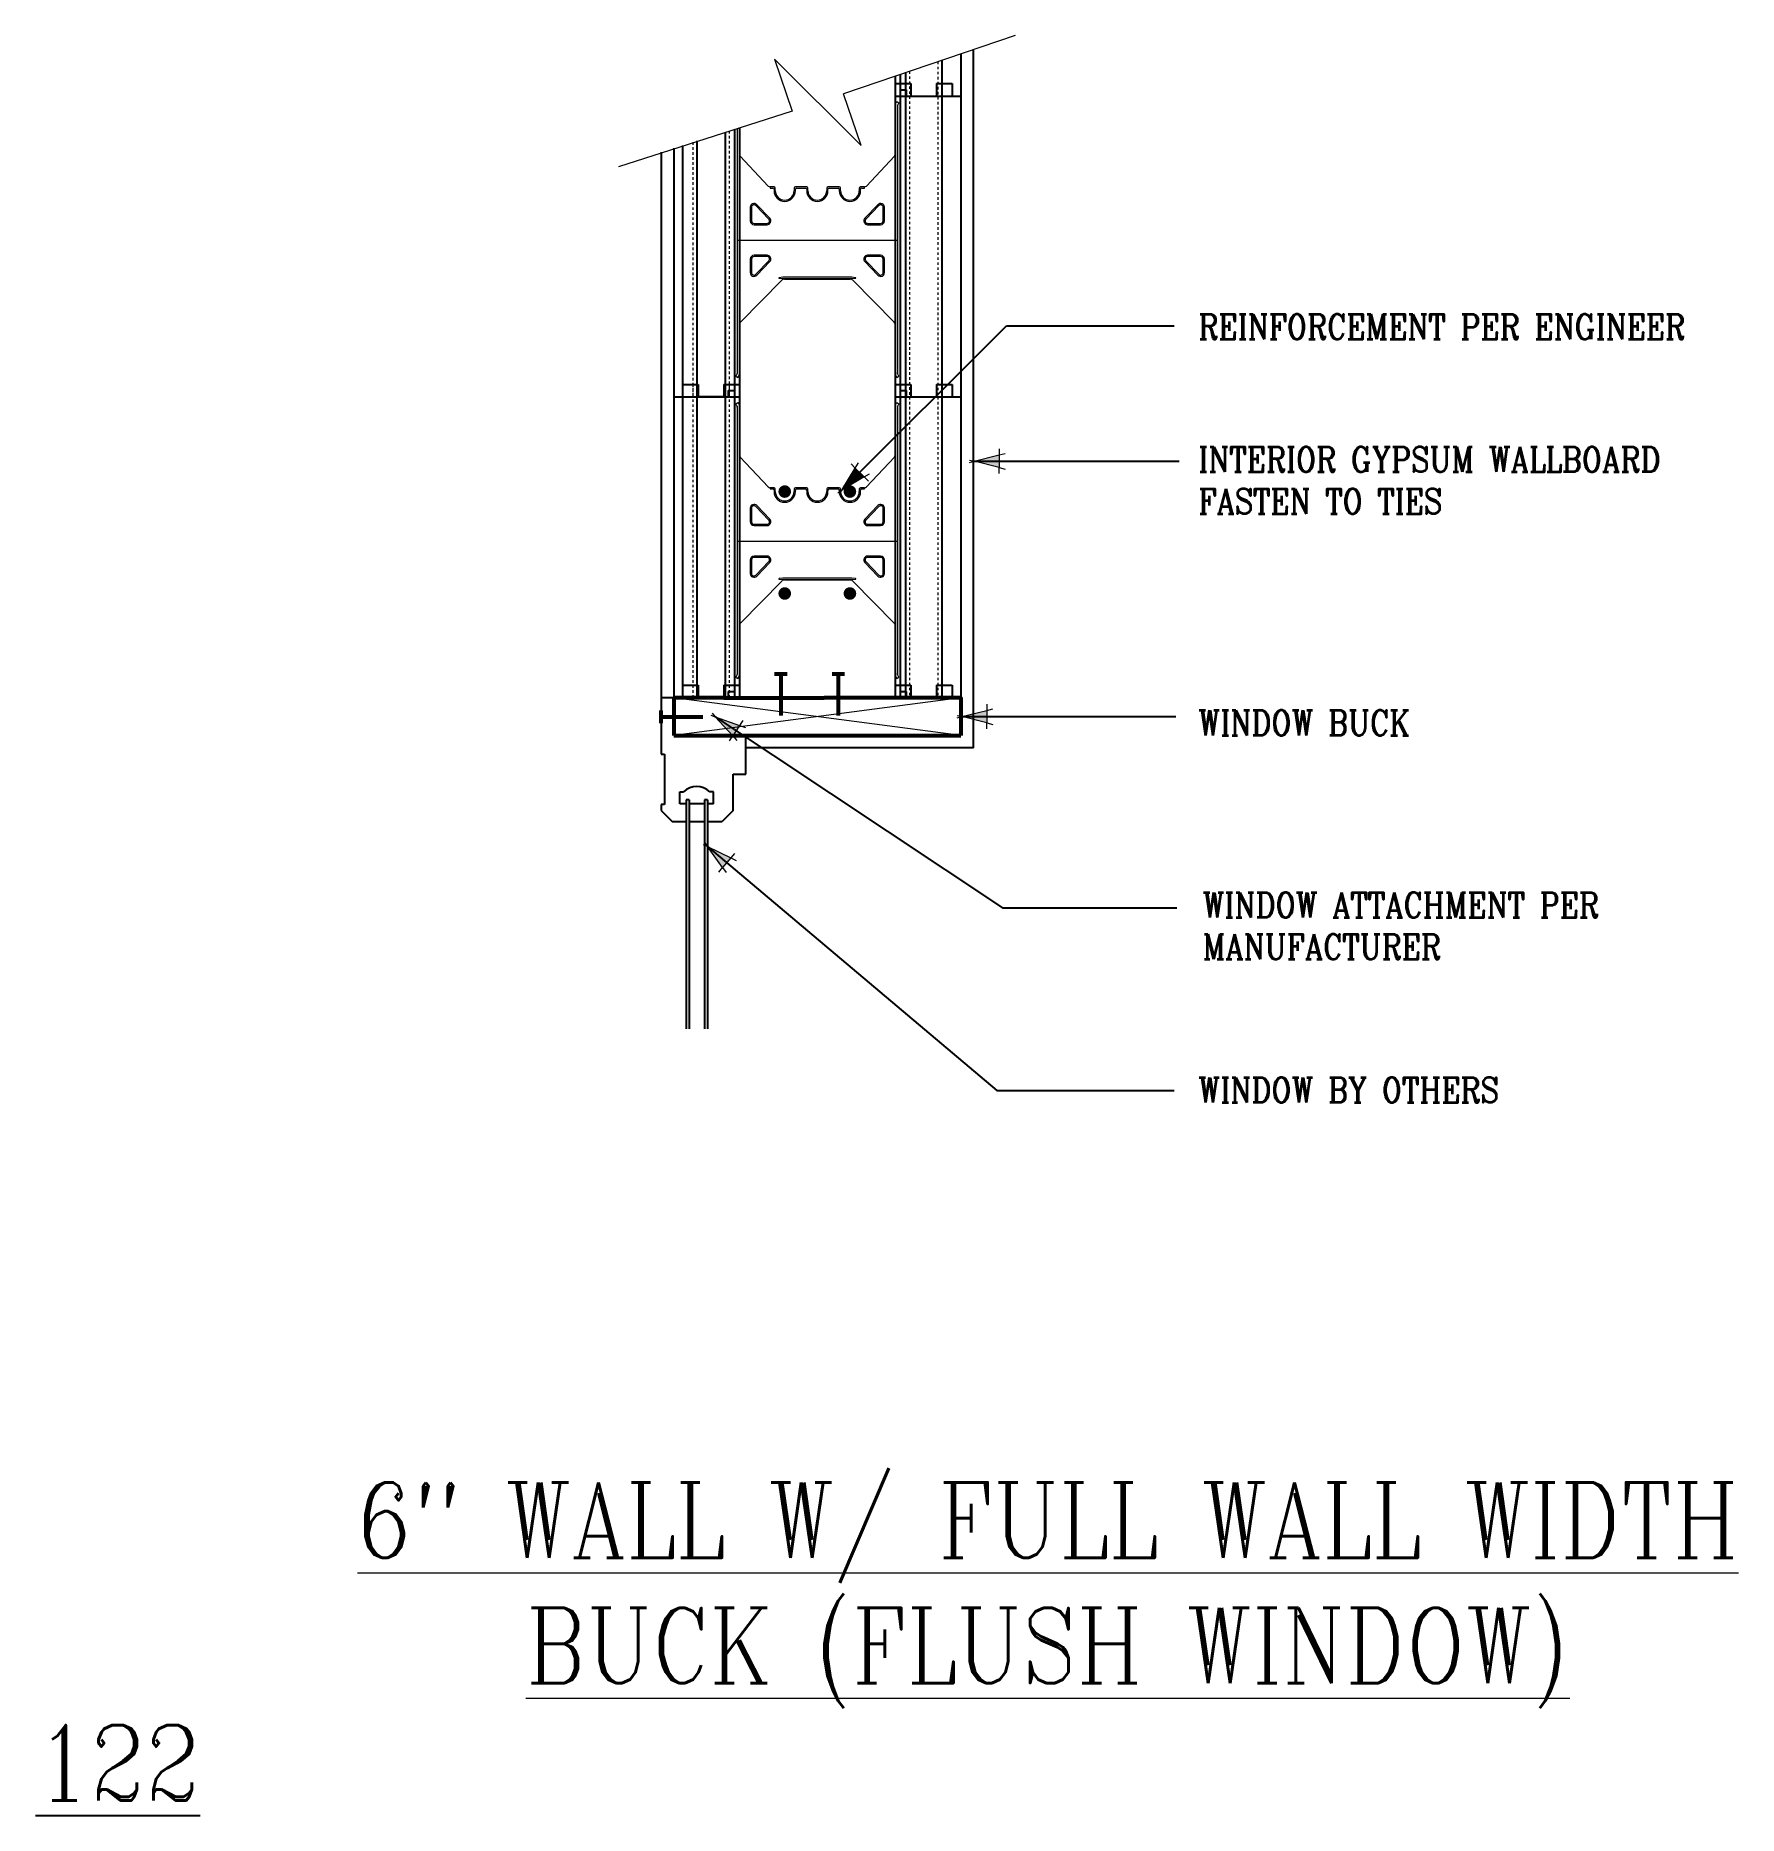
# Model space of a CAD drawing. Header units: inches. Extents: x -70.7 to -2.8, y 20.8 to 91.8.
import ezdxf

# ---------------------------------------------------------------- set-up
doc = ezdxf.new("R2010")
doc.units = ezdxf.units.IN
doc.header["$MEASUREMENT"] = 0
doc.linetypes.add('DASHED2', pattern=[0.375, 0.25, -0.125])
doc.linetypes.add('HIDDEN', pattern=[0.375, 0.25, -0.125])
doc.layers.get('Defpoints').update_dxf_attribs({"color": 252})
for name, color, linetype, lineweight in [('A2 Hatch', 8, 'Continuous', 9), ('A5 heavy', 5, 'Continuous', 53), ('DETAILS', 7, 'Continuous', 13), ('DIM', 3, 'Continuous', 13)]:
    doc.layers.add(name, color=color, linetype=linetype, lineweight=lineweight)
doc.styles.add('ARCTEXT', font='arctext.shx', dxfattribs={"width": 0.85})
doc.styles.add('RomanC', font='romanc.shx', dxfattribs={"width": 0.85, "height": 5})
doc.dimstyles.new('ARCTEXT 1-1', dxfattribs={"dimscale": 0, "dimtxt": 1, "dimasz": 1, "dimexe": 0.1875, "dimexo": 1, "dimgap": 0.5, "dimtad": 1, "dimdec": 4, "dimzin": 3, "dimdsep": 46, "dimlunit": 4, "dimtxsty": 'ARCTEXT', "dimblk": 'ARCHTICK', "dimcen": 1, "dimclrd": 256, "dimclre": 256, "dimclrt": 256, "dimadec": 0, "dimazin": 0, "dimtfac": 1, "dimtdec": 4, "dimtofl": 0, "dimtmove": 2, "dimatfit": 3, "dimldrblk": 'arrow', "dimfxl": 0, "dimtolj": 1, "dimtzin": 0, "dimarcsym": 0})

# ---------------------------------------------------------------- blocks, each defined once
blk = doc.blocks.new('_ArchTick')
at = {"color": 0, "linetype": 'ByBlock', "const_width": 0.15}
blk.add_lwpolyline([(-0.5, -0.5), (0.5, 0.5)], dxfattribs=at)
blk = doc.blocks.new('arrow')
at = {"layer": 'DIM'}
blk.add_hatch(color=253, dxfattribs=at).paths.add_polyline_path([(-2, 0.5), (-2, -0.5), (0, 0)])
at = {"layer": 'DIM', "lineweight": 9}
for points in [[(-2, 0.98), (-2, 0.5), (-2.47, 0.62)], [(0.37, 0.09), (0, 0)], [(0.37, -0.09), (0, 0)], [(-2, -0.98), (-2, -0.5), (-2.47, -0.62)]]:
    blk.add_lwpolyline(points, dxfattribs=at)
at = {"layer": 'DIM', "lineweight": 15}
blk.add_lwpolyline([(0, 0), (-2, -0.5), (-2, 0.5), (0, 0)], dxfattribs=at)

msp = doc.modelspace()

# ---------------------------------------------------------------- linework, layer by layer
at = {"color": 1}
for p, q in [((-33.794, 91.029), (-33.794, 77.35)), ((-36.219, 90.207), (-36.219, 77.35)), ((-36.004, 90.28), (-36.004, 77.35)), ((-34.559, 90.77), (-34.559, 77.35)), ((-36.419, 90.139), (-36.419, 77.35)), ((-36.419, 89.85), (-35.794, 89.85)), ((-36.419, 89.85), (-36.419, 89.35)), ((-36.419, 89.85), (-35.794, 89.85)), ((-36.419, 89.85), (-36.419, 89.35)), ((-36.219, 89.6), (-35.969, 89.6)), ((-36.219, 89.6), (-35.969, 89.6)), ((-35.969, 89.6), (-35.969, 89.35)), ((-35.969, 89.6), (-35.969, 89.35)), ((-35.794, 89.85), (-35.794, 89.35)), ((-35.794, 89.85), (-35.794, 89.35)), ((-34.769, 89.85), (-34.769, 89.35)), ((-34.769, 89.85), (-34.144, 89.85)), ((-34.769, 89.85), (-34.769, 89.35)), ((-34.769, 89.85), (-34.144, 89.85)), ((-34.144, 89.85), (-34.144, 89.35)), ((-34.144, 89.85), (-34.144, 89.35)), ((-36.419, 89.35), (-36.219, 89.35)), ((-36.419, 89.35), (-33.794, 89.35)), ((-36.419, 89.35), (-36.219, 89.35)), ((-36.419, 89.35), (-33.794, 89.35)), ((-36.004, 89.35), (-33.794, 89.35)), ((-36.004, 89.35), (-33.794, 89.35)), ((-42.819, 88.029), (-42.819, 77.35)), ((-42.619, 88.091), (-42.619, 77.35)), ((-44.894, 87.379), (-44.894, 77.35)), ((-44.319, 87.559), (-44.319, 77.35)), ((-43.194, 87.911), (-43.194, 77.35)), ((-45.244, 87.27), (-45.244, 77.35)), ((-44.894, 77.851), (-44.269, 77.851)), ((-44.894, 77.85), (-44.269, 77.85)), ((-44.894, 77.85), (-44.894, 65.35)), ((-44.894, 77.85), (-44.269, 77.85)), ((-44.894, 77.85), (-44.269, 77.85)), ((-44.319, 77.85), (-44.319, 65.35)), ((-44.269, 77.851), (-44.269, 77.351)), ((-44.269, 77.85), (-44.269, 77.35)), ((-44.269, 77.85), (-44.269, 77.35)), ((-44.269, 77.85), (-44.269, 77.35)), ((-43.244, 77.851), (-43.244, 77.351)), ((-43.244, 77.851), (-42.619, 77.851)), ((-43.244, 77.85), (-43.244, 77.35)), ((-43.244, 77.85), (-42.619, 77.85)), ((-43.244, 77.85), (-43.244, 77.35)), ((-43.244, 77.85), (-42.619, 77.85)), ((-43.244, 77.85), (-43.244, 77.35)), ((-43.244, 77.85), (-42.619, 77.85)), ((-43.194, 77.85), (-43.194, 65.35)), ((-43.069, 77.601), (-43.069, 77.351)), ((-43.069, 77.601), (-42.819, 77.601)), ((-43.069, 77.6), (-43.069, 77.35)), ((-43.069, 77.6), (-42.819, 77.6)), ((-43.069, 77.6), (-43.069, 77.35)), ((-43.069, 77.6), (-42.819, 77.6)), ((-43.069, 77.6), (-43.069, 77.35)), ((-43.069, 77.6), (-42.819, 77.6)), ((-42.819, 77.6), (-42.819, 65.35)), ((-42.619, 77.851), (-42.619, 77.351)), ((-42.619, 77.85), (-42.619, 65.35)), ((-42.619, 77.85), (-42.619, 77.35)), ((-42.619, 77.85), (-42.619, 77.35)), ((-42.619, 77.85), (-42.619, 77.35)), ((-36.419, 77.851), (-35.794, 77.851)), ((-36.419, 77.851), (-36.419, 77.351)), ((-36.419, 77.85), (-36.419, 65.35)), ((-36.419, 77.85), (-35.794, 77.85)), ((-36.419, 77.85), (-36.419, 77.35)), ((-36.419, 77.85), (-35.794, 77.85)), ((-36.419, 77.85), (-36.419, 77.35)), ((-36.419, 77.85), (-35.794, 77.85)), ((-36.419, 77.85), (-36.419, 77.35)), ((-36.219, 77.601), (-35.969, 77.601)), ((-36.219, 77.6), (-36.219, 65.35)), ((-36.219, 77.6), (-35.969, 77.6)), ((-35.969, 77.601), (-35.969, 77.351)), ((-35.969, 77.6), (-35.969, 77.35)), ((-35.794, 77.851), (-35.794, 77.351)), ((-35.794, 77.85), (-35.794, 77.35)), ((-35.794, 77.85), (-35.794, 77.35)), ((-35.794, 77.85), (-35.794, 77.35)), ((-34.769, 77.851), (-34.769, 77.351)), ((-34.769, 77.851), (-34.144, 77.851)), ((-34.769, 77.85), (-34.769, 77.35)), ((-34.769, 77.85), (-34.144, 77.85)), ((-34.769, 77.85), (-34.769, 77.35)), ((-34.769, 77.85), (-34.144, 77.85)), ((-34.769, 77.85), (-34.769, 77.35)), ((-34.769, 77.85), (-34.144, 77.85)), ((-34.144, 77.851), (-34.144, 77.351)), ((-34.144, 77.85), (-34.144, 77.35)), ((-34.144, 77.85), (-34.144, 77.35)), ((-34.144, 77.85), (-34.144, 77.35)), ((-45.244, 77.351), (-43.069, 77.351)), ((-45.244, 77.351), (-42.619, 77.351)), ((-45.244, 77.35), (-42.619, 77.35)), ((-45.244, 77.35), (-43.069, 77.35)), ((-45.244, 77.35), (-45.244, 65.35)), ((-45.244, 77.35), (-43.069, 77.35)), ((-45.244, 77.35), (-42.619, 77.35)), ((-45.244, 77.35), (-42.619, 77.35)), ((-45.244, 77.35), (-43.069, 77.35)), ((-43.194, 77.351), (-44.319, 77.351)), ((-43.194, 77.35), (-44.319, 77.35)), ((-43.194, 77.35), (-44.319, 77.35)), ((-43.194, 77.35), (-44.319, 77.35)), ((-42.819, 77.351), (-42.619, 77.351)), ((-42.819, 77.35), (-42.619, 77.35)), ((-42.819, 77.35), (-42.619, 77.35)), ((-42.819, 77.35), (-42.619, 77.35)), ((-36.419, 77.351), (-36.219, 77.351)), ((-36.419, 77.351), (-33.794, 77.351)), ((-36.419, 77.35), (-36.219, 77.35)), ((-36.419, 77.35), (-33.794, 77.35)), ((-36.004, 77.351), (-33.794, 77.351)), ((-36.004, 77.35), (-33.794, 77.35)), ((-36.004, 77.35), (-36.004, 65.35)), ((-34.559, 77.35), (-34.559, 65.35)), ((-33.794, 77.35), (-33.794, 65.35)), ((-45.244, 65.351), (-43.069, 65.351)), ((-45.244, 65.351), (-42.619, 65.351)), ((-45.244, 65.35), (-43.244, 65.35)), ((-45.244, 65.35), (-42.619, 65.35)), ((-45.244, 65.35), (-43.069, 65.35)), ((-45.244, 65.35), (-43.069, 65.35)), ((-45.244, 65.35), (-42.619, 65.35)), ((-45.244, 65.35), (-42.619, 65.35)), ((-45.244, 65.35), (-43.069, 65.35)), ((-44.894, 65.851), (-44.269, 65.851)), ((-44.894, 65.85), (-44.269, 65.85)), ((-43.194, 65.351), (-44.319, 65.351)), ((-43.194, 65.35), (-44.319, 65.35)), ((-43.194, 65.35), (-44.319, 65.35)), ((-43.194, 65.35), (-44.319, 65.35)), ((-44.269, 65.851), (-44.269, 65.351)), ((-44.269, 65.85), (-44.269, 65.35)), ((-43.244, 65.851), (-43.244, 65.351)), ((-43.244, 65.851), (-42.619, 65.851)), ((-43.244, 65.85), (-43.244, 65.35)), ((-43.244, 65.85), (-42.619, 65.85)), ((-43.069, 65.601), (-43.069, 65.351)), ((-43.069, 65.601), (-42.819, 65.601)), ((-43.069, 65.6), (-43.069, 65.35)), ((-43.069, 65.6), (-42.819, 65.6)), ((-42.819, 65.351), (-42.619, 65.351)), ((-42.819, 65.35), (-42.619, 65.35)), ((-42.819, 65.35), (-42.619, 65.35)), ((-42.819, 65.35), (-42.619, 65.35)), ((-42.619, 65.851), (-42.619, 65.351)), ((-42.619, 65.85), (-42.619, 65.35)), ((-39.244, 65.35), (-33.794, 65.35)), ((-36.419, 65.851), (-35.794, 65.851)), ((-36.419, 65.851), (-36.419, 65.351)), ((-36.419, 65.85), (-35.794, 65.85)), ((-36.419, 65.85), (-36.419, 65.35)), ((-36.419, 65.351), (-36.219, 65.351)), ((-36.419, 65.351), (-33.794, 65.351)), ((-36.419, 65.35), (-36.219, 65.35)), ((-36.419, 65.35), (-33.794, 65.35)), ((-36.219, 65.601), (-35.969, 65.601)), ((-36.219, 65.6), (-35.969, 65.6)), ((-36.004, 65.351), (-33.794, 65.351)), ((-36.004, 65.35), (-33.794, 65.35)), ((-35.969, 65.601), (-35.969, 65.351)), ((-35.969, 65.6), (-35.969, 65.35)), ((-35.794, 65.851), (-35.794, 65.351)), ((-35.794, 65.85), (-35.794, 65.35)), ((-34.769, 65.851), (-34.769, 65.351)), ((-34.769, 65.851), (-34.144, 65.851)), ((-34.769, 65.85), (-34.769, 65.35)), ((-34.769, 65.85), (-34.144, 65.85)), ((-34.144, 65.851), (-34.144, 65.351)), ((-34.144, 65.85), (-34.144, 65.35))]:
    msp.add_line(p, q, dxfattribs=at)
at = {"ltscale": 0.15}
for p, q in [((-33.294, 63.35), (-33.294, 91.197)), ((-45.744, 87.113), (-45.744, 63.35)), ((-44.269, 77.351), (-43.244, 77.351)), ((-44.269, 77.35), (-43.244, 77.35)), ((-44.269, 77.35), (-43.244, 77.35)), ((-44.269, 77.35), (-43.244, 77.35)), ((-45.244, 65.35), (-45.744, 65.35)), ((-44.269, 65.351), (-43.244, 65.351)), ((-44.269, 65.35), (-43.244, 65.35)), ((-44.269, 65.35), (-43.244, 65.35)), ((-44.269, 65.35), (-43.244, 65.35)), ((-45.744, 63.35), (-45.744, 63.1)), ((-42.374, 62.3), (-42.374, 63.85)), ((-33.294, 63.35), (-42.374, 63.35)), ((-45.744, 63.1), (-45.619, 63.1)), ((-45.619, 63.1), (-45.619, 61.1)), ((-42.874, 60.85), (-42.874, 62.3)), ((-42.874, 62.3), (-42.374, 62.3)), ((-45.619, 61.1), (-45.744, 61.1)), ((-45.744, 61.1), (-45.744, 60.85)), ((-45, 61.115), (-45, 61.597)), ((-45, 61.597), (-44.854, 61.597)), ((-44.753, 61.115), (-45, 61.115)), ((-44.753, 61.276), (-44.753, 52.149)), ((-44.628, 61.276), (-44.753, 61.276)), ((-44.628, 61.276), (-44.628, 52.149)), ((-44.023, 61.115), (-44.628, 61.115)), ((-44.023, 61.276), (-44.023, 52.149)), ((-43.898, 61.276), (-44.023, 61.276)), ((-43.898, 61.276), (-43.898, 52.149)), ((-43.663, 61.115), (-43.898, 61.115)), ((-43.663, 61.597), (-43.809, 61.597)), ((-43.663, 61.115), (-43.663, 61.597)), ((-45.744, 60.85), (-45.309, 60.416)), ((-45.309, 60.416), (-44.753, 60.416)), ((-44.628, 60.416), (-44.023, 60.416)), ((-43.898, 60.416), (-43.309, 60.416)), ((-42.874, 60.85), (-43.309, 60.416))]:
    msp.add_line(p, q, dxfattribs=at)
at = {"color": 1, "linetype": 'HIDDEN', "ltscale": 0.02}
for p, q in [((-36.419, 89.85), (-35.794, 89.85)), ((-36.419, 89.85), (-35.794, 89.85)), ((-36.219, 89.6), (-36.219, 89.35)), ((-36.219, 89.6), (-35.969, 89.6)), ((-36.219, 89.6), (-36.219, 89.35)), ((-36.219, 89.6), (-35.969, 89.6)), ((-35.969, 89.6), (-35.969, 89.35)), ((-35.969, 89.6), (-35.969, 89.35)), ((-35.794, 89.85), (-35.794, 89.35)), ((-35.794, 89.85), (-35.794, 89.35)), ((-34.769, 89.85), (-34.769, 89.35)), ((-34.769, 89.85), (-34.144, 89.85)), ((-34.769, 89.85), (-34.769, 89.35)), ((-34.769, 89.85), (-34.144, 89.85)), ((-34.144, 89.85), (-34.144, 89.35)), ((-34.144, 89.85), (-34.144, 89.35)), ((-44.894, 77.851), (-44.269, 77.851)), ((-44.894, 77.851), (-44.894, 77.351)), ((-44.894, 77.85), (-44.269, 77.85)), ((-44.894, 77.85), (-44.894, 77.35)), ((-44.894, 77.85), (-44.269, 77.85)), ((-44.894, 77.85), (-44.894, 77.35)), ((-44.894, 77.85), (-44.269, 77.85)), ((-44.894, 77.85), (-44.894, 77.35)), ((-44.269, 77.851), (-44.269, 77.351)), ((-44.269, 77.85), (-44.269, 77.35)), ((-44.269, 77.85), (-44.269, 77.35)), ((-44.269, 77.85), (-44.269, 77.35)), ((-43.244, 77.851), (-43.244, 77.351)), ((-43.244, 77.851), (-42.619, 77.851)), ((-43.244, 77.85), (-43.244, 77.35)), ((-43.244, 77.85), (-42.619, 77.85)), ((-43.244, 77.85), (-43.244, 77.35)), ((-43.244, 77.85), (-42.619, 77.85)), ((-43.244, 77.85), (-43.244, 77.35)), ((-43.244, 77.85), (-42.619, 77.85)), ((-36.419, 77.851), (-35.794, 77.851)), ((-36.419, 77.85), (-35.794, 77.85)), ((-36.419, 77.85), (-35.794, 77.85)), ((-36.419, 77.85), (-35.794, 77.85)), ((-36.219, 77.601), (-36.219, 77.351)), ((-36.219, 77.601), (-35.969, 77.601)), ((-36.219, 77.6), (-36.219, 77.35)), ((-36.219, 77.6), (-35.969, 77.6)), ((-35.969, 77.601), (-35.969, 77.351)), ((-35.969, 77.6), (-35.969, 77.35)), ((-35.794, 77.851), (-35.794, 77.351)), ((-35.794, 77.85), (-35.794, 77.35)), ((-35.794, 77.85), (-35.794, 77.35)), ((-35.794, 77.85), (-35.794, 77.35)), ((-34.769, 77.851), (-34.769, 77.351)), ((-34.769, 77.851), (-34.144, 77.851)), ((-34.769, 77.85), (-34.769, 77.35)), ((-34.769, 77.85), (-34.144, 77.85)), ((-34.769, 77.85), (-34.769, 77.35)), ((-34.769, 77.85), (-34.144, 77.85)), ((-34.769, 77.85), (-34.769, 77.35)), ((-34.769, 77.85), (-34.144, 77.85)), ((-34.144, 77.851), (-34.144, 77.351)), ((-34.144, 77.85), (-34.144, 77.35)), ((-34.144, 77.85), (-34.144, 77.35)), ((-34.144, 77.85), (-34.144, 77.35)), ((-44.894, 65.851), (-44.269, 65.851)), ((-44.894, 65.851), (-44.894, 65.351)), ((-44.894, 65.85), (-44.269, 65.85)), ((-44.894, 65.85), (-44.894, 65.35)), ((-44.269, 65.851), (-44.269, 65.351)), ((-44.269, 65.85), (-44.269, 65.35)), ((-43.244, 65.851), (-43.244, 65.351)), ((-43.244, 65.851), (-42.619, 65.851)), ((-43.244, 65.85), (-43.244, 65.35)), ((-43.244, 65.85), (-42.619, 65.85)), ((-36.419, 65.851), (-35.794, 65.851)), ((-36.419, 65.85), (-35.794, 65.85)), ((-36.219, 65.601), (-36.219, 65.351)), ((-36.219, 65.601), (-35.969, 65.601)), ((-36.219, 65.6), (-36.219, 65.35)), ((-36.219, 65.6), (-35.969, 65.6)), ((-35.969, 65.601), (-35.969, 65.351)), ((-35.969, 65.6), (-35.969, 65.35)), ((-35.794, 65.851), (-35.794, 65.351)), ((-35.794, 65.85), (-35.794, 65.35)), ((-34.769, 65.851), (-34.769, 65.351)), ((-34.769, 65.851), (-34.144, 65.851)), ((-34.769, 65.85), (-34.769, 65.35)), ((-34.769, 65.85), (-34.144, 65.85)), ((-34.144, 65.851), (-34.144, 65.351)), ((-34.144, 65.85), (-34.144, 65.35))]:
    msp.add_line(p, q, dxfattribs=at)
at = {"ltscale": 0.15, "const_width": 0.25}
for points in [[(-40.944, 73.575, 1), (-40.694, 73.575, 1)], [(-38.344, 73.575, 1), (-38.094, 73.575, 1)], [(-40.944, 69.51, 1), (-40.694, 69.51, 1)], [(-38.344, 69.51, 1), (-38.094, 69.51, 1)]]:
    msp.add_lwpolyline(points, format="xyb", close=True, dxfattribs=at)
at = {"ltscale": 0.15}
msp.add_arc((-44.332, 61.074), 0.739, 45, 135, dxfattribs=at)
at = {"layer": 'A2 Hatch', "linetype": 'DASHED2', "ltscale": 0.15}
for p, q in [((-35.844, 90.334), (-35.844, 77.35)), ((-34.719, 90.716), (-34.719, 77.35)), ((-44.479, 87.509), (-44.479, 77.35)), ((-43.034, 87.962), (-43.034, 77.35)), ((-44.479, 77.85), (-44.479, 65.35)), ((-43.034, 77.85), (-43.034, 65.35)), ((-35.844, 77.35), (-35.844, 65.35)), ((-34.719, 77.35), (-34.719, 65.35))]:
    msp.add_line(p, q, dxfattribs=at)
at = {"layer": 'A2 Hatch', "ltscale": 0.15}
for p, q in [((-33.794, 65.35), (-45.244, 63.85)), ((-33.794, 63.85), (-45.244, 65.35))]:
    msp.add_line(p, q, dxfattribs=at)
at = {"layer": 'A5 heavy', "ltscale": 0.15}
for p, q in [((-41.223, 66.306), (-40.723, 66.306)), ((-40.973, 66.306), (-40.973, 64.645)), ((-38.932, 66.306), (-38.432, 66.306)), ((-38.682, 66.306), (-38.682, 64.645)), ((-45.244, 65.35), (-45.244, 63.85)), ((-45.244, 65.35), (-45.244, 65.35)), ((-43.244, 65.35), (-39.244, 65.35)), ((-33.794, 65.35), (-33.794, 63.85)), ((-33.794, 65.35), (-33.794, 65.35)), ((-45.744, 64.345), (-45.744, 64.845)), ((-45.744, 64.595), (-44.082, 64.595)), ((-45.244, 63.85), (-33.794, 63.85))]:
    msp.add_line(p, q, dxfattribs=at)
for points in [[(-43.244, 65.35), (-45.244, 65.35), (-45.244, 65.35)], [(-33.794, 65.35), (-33.794, 65.35), (-39.244, 65.35)]]:
    msp.add_lwpolyline(points, dxfattribs=at)
at = {"layer": 'DETAILS', "color": 6, "lineweight": 20}
for p, q in [((-36.412, 89.025), (-36.353, 89.127)), ((-36.353, 89.127), (-36.266, 89.077)), ((-36.319, 88.975), (-36.319, 78.278)), ((-36.319, 88.973), (-36.319, 88.937)), ((-36.266, 89.077), (-36.312, 88.998)), ((-42.719, 88.06), (-42.719, 78.278)), ((-42.619, 88.091), (-42.619, 87.021)), ((-42.619, 87.021), (-42.619, 80.259)), ((-42.591, 86.951), (-41.473, 85.761)), ((-37.564, 85.761), (-36.447, 86.951)), ((-36.419, 80.259), (-36.419, 87.021)), ((-41.401, 85.73), (-41.394, 85.73)), ((-41.244, 85.73), (-41.401, 85.73)), ((-41.394, 85.73), (-41.394, 85.68)), ((-41.394, 85.68), (-41.294, 85.68)), ((-41.244, 85.63), (-41.244, 85.575)), ((-41.194, 85.575), (-41.194, 85.68)), ((-40.444, 85.68), (-40.444, 85.575)), ((-39.944, 85.73), (-40.394, 85.73)), ((-40.394, 85.575), (-40.394, 85.63)), ((-40.344, 85.68), (-39.994, 85.68)), ((-39.944, 85.63), (-39.944, 85.575)), ((-39.894, 85.575), (-39.894, 85.68)), ((-39.144, 85.68), (-39.144, 85.575)), ((-38.644, 85.73), (-39.094, 85.73)), ((-39.094, 85.575), (-39.094, 85.63)), ((-39.044, 85.68), (-38.694, 85.68)), ((-38.644, 85.63), (-38.644, 85.575)), ((-38.594, 85.575), (-38.594, 85.68)), ((-37.844, 85.68), (-37.844, 85.575)), ((-37.636, 85.73), (-37.794, 85.73)), ((-37.794, 85.575), (-37.794, 85.63)), ((-37.744, 85.68), (-37.644, 85.68)), ((-37.644, 85.68), (-37.644, 85.73)), ((-37.644, 85.73), (-37.636, 85.73)), ((-42.194, 84.912), (-42.194, 84.37)), ((-42.144, 84.912), (-42.144, 84.37)), ((-41.452, 84.44), (-41.972, 84.981)), ((-41.416, 84.474), (-41.935, 85.015)), ((-37.102, 85.015), (-37.621, 84.474)), ((-37.066, 84.981), (-37.585, 84.44)), ((-36.894, 84.37), (-36.894, 84.912)), ((-36.844, 84.37), (-36.844, 84.912)), ((-42.044, 84.27), (-41.524, 84.27)), ((-42.044, 84.22), (-41.524, 84.22)), ((-37.513, 84.27), (-36.994, 84.27)), ((-37.513, 84.22), (-36.994, 84.22)), ((-42.719, 83.6), (-36.319, 83.6)), ((-42.194, 82.85), (-42.194, 82.309)), ((-42.144, 82.85), (-42.144, 82.309)), ((-41.524, 83), (-42.044, 83)), ((-41.524, 82.95), (-42.044, 82.95)), ((-41.972, 82.24), (-41.452, 82.781)), ((-41.935, 82.206), (-41.416, 82.747)), ((-37.621, 82.747), (-37.102, 82.206)), ((-37.585, 82.781), (-37.066, 82.24)), ((-36.994, 83), (-37.513, 83)), ((-36.994, 82.95), (-37.513, 82.95)), ((-36.894, 82.309), (-36.894, 82.85)), ((-36.844, 82.309), (-36.844, 82.85)), ((-42.589, 80.33), (-40.938, 82.007)), ((-40.889, 82.12), (-41.045, 82.105)), ((-41.045, 82.086), (-40.889, 82.07)), ((-39.519, 82.12), (-40.889, 82.12)), ((-40.889, 82.07), (-39.519, 82.07)), ((-40.832, 82.05), (-39.519, 82.05)), ((-38.148, 82.12), (-39.519, 82.12)), ((-39.519, 82.07), (-38.148, 82.07)), ((-39.519, 82.05), (-38.206, 82.05)), ((-37.992, 82.105), (-38.148, 82.12)), ((-38.148, 82.07), (-37.992, 82.086)), ((-38.1, 82.007), (-36.448, 80.33)), ((-42.619, 78.251), (-42.619, 80.259)), ((-36.419, 80.259), (-36.419, 78.251)), ((-42.725, 78.253), (-42.771, 78.174)), ((-42.771, 78.174), (-42.684, 78.124)), ((-42.719, 78.314), (-42.719, 78.278)), ((-42.684, 78.124), (-42.625, 78.226)), ((-36.412, 78.226), (-36.353, 78.124)), ((-36.353, 78.124), (-36.266, 78.174)), ((-36.319, 78.278), (-36.319, 78.314)), ((-36.266, 78.174), (-36.312, 78.253)), ((-42.771, 77.077), (-42.684, 77.127)), ((-42.725, 76.998), (-42.771, 77.077)), ((-42.719, 76.975), (-42.719, 66.278)), ((-42.719, 76.937), (-42.719, 76.973)), ((-42.684, 77.127), (-42.625, 77.025)), ((-42.619, 77), (-42.619, 75.021)), ((-36.419, 75.021), (-36.419, 77)), ((-36.412, 77.025), (-36.353, 77.127)), ((-36.353, 77.127), (-36.266, 77.077)), ((-36.319, 76.975), (-36.319, 66.278)), ((-36.319, 76.973), (-36.319, 76.937)), ((-36.266, 77.077), (-36.312, 76.998)), ((-42.619, 75.021), (-42.619, 68.259)), ((-42.591, 74.951), (-41.473, 73.761)), ((-37.564, 73.761), (-36.447, 74.951)), ((-36.419, 68.259), (-36.419, 75.021)), ((-41.401, 73.73), (-41.394, 73.73)), ((-41.244, 73.73), (-41.401, 73.73)), ((-41.394, 73.73), (-41.394, 73.68)), ((-41.394, 73.68), (-41.294, 73.68)), ((-41.244, 73.63), (-41.244, 73.575)), ((-41.194, 73.575), (-41.194, 73.68)), ((-40.444, 73.68), (-40.444, 73.575)), ((-39.944, 73.73), (-40.394, 73.73)), ((-40.394, 73.575), (-40.394, 73.63)), ((-40.344, 73.68), (-39.994, 73.68)), ((-39.944, 73.63), (-39.944, 73.575)), ((-39.894, 73.575), (-39.894, 73.68)), ((-39.144, 73.68), (-39.144, 73.575)), ((-38.644, 73.73), (-39.094, 73.73)), ((-39.094, 73.575), (-39.094, 73.63)), ((-39.044, 73.68), (-38.694, 73.68)), ((-38.644, 73.63), (-38.644, 73.575)), ((-38.594, 73.575), (-38.594, 73.68)), ((-37.844, 73.68), (-37.844, 73.575)), ((-37.636, 73.73), (-37.794, 73.73)), ((-37.794, 73.575), (-37.794, 73.63)), ((-37.744, 73.68), (-37.644, 73.68)), ((-37.644, 73.68), (-37.644, 73.73)), ((-37.644, 73.73), (-37.636, 73.73)), ((-42.194, 72.912), (-42.194, 72.37)), ((-42.144, 72.912), (-42.144, 72.37)), ((-41.452, 72.44), (-41.972, 72.981)), ((-41.416, 72.474), (-41.935, 73.015)), ((-37.102, 73.015), (-37.621, 72.474)), ((-37.066, 72.981), (-37.585, 72.44)), ((-36.894, 72.37), (-36.894, 72.912)), ((-36.844, 72.37), (-36.844, 72.912)), ((-42.044, 72.27), (-41.524, 72.27)), ((-42.044, 72.22), (-41.524, 72.22)), ((-37.513, 72.27), (-36.994, 72.27)), ((-37.513, 72.22), (-36.994, 72.22)), ((-42.719, 71.6), (-36.319, 71.6)), ((-41.524, 71), (-42.044, 71)), ((-36.994, 71), (-37.513, 71)), ((-42.194, 70.85), (-42.194, 70.309)), ((-42.144, 70.85), (-42.144, 70.309)), ((-41.524, 70.95), (-42.044, 70.95)), ((-41.972, 70.24), (-41.452, 70.781)), ((-41.935, 70.206), (-41.416, 70.747)), ((-37.621, 70.747), (-37.102, 70.206)), ((-37.585, 70.781), (-37.066, 70.24)), ((-36.994, 70.95), (-37.513, 70.95)), ((-36.894, 70.309), (-36.894, 70.85)), ((-36.844, 70.309), (-36.844, 70.85)), ((-42.589, 68.33), (-40.938, 70.007)), ((-40.889, 70.12), (-41.045, 70.105)), ((-41.045, 70.086), (-40.889, 70.07)), ((-39.519, 70.12), (-40.889, 70.12)), ((-40.889, 70.07), (-39.519, 70.07)), ((-40.832, 70.05), (-39.519, 70.05)), ((-38.148, 70.12), (-39.519, 70.12)), ((-39.519, 70.07), (-38.148, 70.07)), ((-39.519, 70.05), (-38.206, 70.05)), ((-37.992, 70.105), (-38.148, 70.12)), ((-38.148, 70.07), (-37.992, 70.086)), ((-38.1, 70.007), (-36.448, 68.33)), ((-42.619, 66.251), (-42.619, 68.259)), ((-36.419, 68.259), (-36.419, 66.251)), ((-42.725, 66.253), (-42.771, 66.174)), ((-42.771, 66.174), (-42.684, 66.124)), ((-42.719, 66.314), (-42.719, 66.278)), ((-42.684, 66.124), (-42.625, 66.226)), ((-36.412, 66.226), (-36.353, 66.124)), ((-36.353, 66.124), (-36.266, 66.174)), ((-36.319, 66.278), (-36.319, 66.314)), ((-36.266, 66.174), (-36.312, 66.253))]:
    msp.add_line(p, q, dxfattribs=at)
for centre, radius, start, end in [((-36.369, 89), 0.05, 150, 180), ((-36.269, 88.973), 0.05, 150, 180), ((-42.519, 87.021), 0.1, 180, 223.83086), ((-36.519, 87.021), 0.1, 316.16914, 360), ((-41.401, 85.83), 0.1, 223.83086, 270), ((-41.294, 85.63), 0.05, 360, 90), ((-41.244, 85.68), 0.05, 0, 90), ((-40.819, 85.575), 0.425, 180, 360), ((-40.819, 85.575), 0.375, 180, 0), ((-40.394, 85.68), 0.05, 90, 180), ((-40.344, 85.63), 0.05, 90, 180), ((-39.994, 85.63), 0.05, 360, 90), ((-39.944, 85.68), 0.05, 0, 90), ((-39.519, 85.575), 0.425, 180, 270), ((-39.519, 85.575), 0.375, 180, 270), ((-39.519, 85.575), 0.425, 270, 0), ((-39.519, 85.575), 0.375, 270, 0), ((-39.094, 85.68), 0.05, 90, 180), ((-39.044, 85.63), 0.05, 90, 180), ((-38.694, 85.63), 0.05, 0, 90), ((-38.644, 85.68), 0.05, 0, 90), ((-38.219, 85.575), 0.425, 180, 0), ((-38.219, 85.575), 0.375, 180, 0), ((-37.794, 85.68), 0.05, 90, 180), ((-37.744, 85.63), 0.05, 90, 180), ((-37.636, 85.83), 0.1, 270, 316.16914), ((-42.044, 84.912), 0.15, 43.83086, 180), ((-42.044, 84.912), 0.1, 43.83086, 180), ((-41.524, 84.37), 0.15, 270, 43.83086), ((-37.513, 84.37), 0.15, 136.16914, 270), ((-36.994, 84.912), 0.15, 0, 136.16914), ((-36.994, 84.912), 0.1, 0, 136.16914), ((-42.044, 84.37), 0.15, 180, 270), ((-42.044, 84.37), 0.1, 180, 270), ((-41.524, 84.37), 0.1, 270, 43.83086), ((-37.513, 84.37), 0.1, 136.16914, 270), ((-36.994, 84.37), 0.15, 270, 0), ((-36.994, 84.37), 0.1, 270, 360), ((-42.044, 82.85), 0.15, 90, 180), ((-42.044, 82.85), 0.1, 90, 180), ((-41.524, 82.85), 0.15, 316.16914, 90), ((-41.524, 82.85), 0.1, 316.16914, 90), ((-37.513, 82.85), 0.15, 90, 223.83086), ((-37.513, 82.85), 0.1, 90, 223.83086), ((-36.994, 82.85), 0.15, 360, 90), ((-36.994, 82.85), 0.1, 0, 90), ((-42.044, 82.309), 0.15, 180, 316.16914), ((-42.044, 82.309), 0.1, 180, 316.16914), ((-41.044, 82.095), 0.01, 97.40989, 262.59011), ((-40.832, 81.9), 0.15, 90, 135), ((-38.206, 81.9), 0.15, 45, 90), ((-37.994, 82.095), 0.01, 277.40989, 82.59011), ((-36.994, 82.309), 0.15, 223.83086, 360), ((-36.994, 82.309), 0.1, 223.83086, 0), ((-42.619, 81.514), 0.1, 180, 209.74488), ((-42.519, 80.259), 0.1, 135, 180), ((-36.519, 80.259), 0.1, 360, 45), ((-42.769, 78.278), 0.05, 330, 360), ((-42.669, 78.251), 0.05, 330, 360), ((-36.369, 78.251), 0.05, 180, 210), ((-36.269, 78.278), 0.05, 180, 210), ((-42.769, 76.973), 0.05, 0, 30), ((-42.669, 77), 0.05, 0, 30), ((-36.369, 77), 0.05, 150, 180), ((-36.269, 76.973), 0.05, 150, 180), ((-42.519, 75.021), 0.1, 180, 223.83086), ((-36.519, 75.021), 0.1, 316.16914, 360), ((-41.401, 73.83), 0.1, 223.83086, 270), ((-41.294, 73.63), 0.05, 360, 90), ((-41.244, 73.68), 0.05, 0, 90), ((-40.819, 73.575), 0.425, 180, 360), ((-40.819, 73.575), 0.375, 180, 0), ((-40.394, 73.68), 0.05, 90, 180), ((-40.344, 73.63), 0.05, 90, 180), ((-39.994, 73.63), 0.05, 360, 90), ((-39.944, 73.68), 0.05, 0, 90), ((-39.519, 73.575), 0.425, 180, 270), ((-39.519, 73.575), 0.375, 180, 270), ((-39.519, 73.575), 0.425, 270, 0), ((-39.519, 73.575), 0.375, 270, 0), ((-39.094, 73.68), 0.05, 90, 180), ((-39.044, 73.63), 0.05, 90, 180), ((-38.694, 73.63), 0.05, 0, 90), ((-38.644, 73.68), 0.05, 0, 90), ((-38.219, 73.575), 0.425, 180, 0), ((-38.219, 73.575), 0.375, 180, 0), ((-37.794, 73.68), 0.05, 90, 180), ((-37.744, 73.63), 0.05, 90, 180), ((-37.636, 73.83), 0.1, 270, 316.16914), ((-42.044, 72.912), 0.15, 43.83086, 180), ((-42.044, 72.912), 0.1, 43.83086, 180), ((-41.524, 72.37), 0.15, 270, 43.83086), ((-41.524, 72.37), 0.1, 270, 43.83086), ((-37.513, 72.37), 0.15, 136.16914, 270), ((-37.513, 72.37), 0.1, 136.16914, 270), ((-36.994, 72.912), 0.15, 0, 136.16914), ((-36.994, 72.912), 0.1, 0, 136.16914), ((-42.044, 72.37), 0.15, 180, 270), ((-42.044, 72.37), 0.1, 180, 270), ((-36.994, 72.37), 0.15, 270, 0), ((-36.994, 72.37), 0.1, 270, 360), ((-42.044, 70.85), 0.15, 90, 180), ((-41.524, 70.85), 0.15, 316.16914, 90), ((-37.513, 70.85), 0.15, 90, 223.83086), ((-36.994, 70.85), 0.15, 360, 90), ((-42.044, 70.309), 0.15, 180, 316.16914), ((-42.044, 70.85), 0.1, 90, 180), ((-42.044, 70.309), 0.1, 180, 316.16914), ((-41.524, 70.85), 0.1, 316.16914, 90), ((-37.513, 70.85), 0.1, 90, 223.83086), ((-36.994, 70.309), 0.15, 223.83086, 360), ((-36.994, 70.309), 0.1, 223.83086, 0), ((-36.994, 70.85), 0.1, 0, 90), ((-41.044, 70.095), 0.01, 97.40989, 262.59011), ((-40.832, 69.9), 0.15, 90, 135), ((-38.206, 69.9), 0.15, 45, 90), ((-37.994, 70.095), 0.01, 277.40989, 82.59011), ((-42.619, 69.514), 0.1, 180, 209.74488), ((-42.519, 68.259), 0.1, 135, 180), ((-36.519, 68.259), 0.1, 360, 45), ((-42.769, 66.278), 0.05, 330, 360), ((-42.669, 66.251), 0.05, 330, 360), ((-36.369, 66.251), 0.05, 180, 210), ((-36.269, 66.278), 0.05, 180, 210)]:
    msp.add_arc(centre, radius, start, end, dxfattribs=at)
at = {"layer": 'DIM'}
for p, q in [((-31.631, 91.761), (-38.476, 89.441)), ((-41.221, 90.818), (-40.519, 88.748)), ((-37.774, 87.371), (-41.221, 90.818)), ((-37.774, 87.371), (-38.476, 89.441)), ((-40.519, 88.748), (-47.452, 86.533))]:
    msp.add_line(p, q, dxfattribs=at)

# ---------------------------------------------------------------- texts
at = {"layer": 'Defpoints', "insert": (-67.419, 24.377), "char_height": 3, "width": 90.08, "attachment_point": 2, "style": 'RomanC'}
msp.add_mtext('{\\L122\\P}\\P            ', dxfattribs=at)
at = {"layer": 'DIM', "color": 3, "char_height": 1, "width": 22.68955, "attachment_point": 1, "style": 'RomanC'}
for s, insert in [('REINFORCEMENT PER ENGINEER', (-24.325, 80.649)), ('INTERIOR GYPSUM WALLBOARD FASTEN TO TIES', (-24.325, 75.356)), ('WINDOW BUCK', (-24.325, 64.853)), ('WINDOW ATTACHMENT PER MANUFACTURER', (-24.156, 57.587)), ('WINDOW BY OTHERS', (-24.325, 50.21))]:
    msp.add_mtext(s, dxfattribs=dict(at, insert=insert))
at = {"layer": 'DIM', "insert": (-30.322, 34.056), "char_height": 3, "width": 71.4165, "attachment_point": 2, "style": 'RomanC'}
msp.add_mtext('{\\L6" WALL W/ FULL WALL WIDTH BUCK (FLUSH WINDOW)}\\P               ', dxfattribs=at)

# ---------------------------------------------------------------- leaders
at = {"layer": 'DIM', "ltscale": 0.15}
for points in [[(-38.535, 73.627), (-31.971, 80.191), (-25.283, 80.191)], [(-33.26, 74.785), (-25.081, 74.785)], [(-43.589, 64.595), (-32.137, 56.978), (-25.18, 56.978)], [(-33.76, 64.6), (-25.216, 64.6)], [(-43.898, 59.416), (-32.363, 49.695), (-25.283, 49.695)]]:
    msp.add_leader(points, dimstyle='ARCTEXT 1-1', override={"dimscale": 1, "dimasz": 0.5, "dimtad": 0}, dxfattribs=at)

doc.saveas('drawing.dxf')
